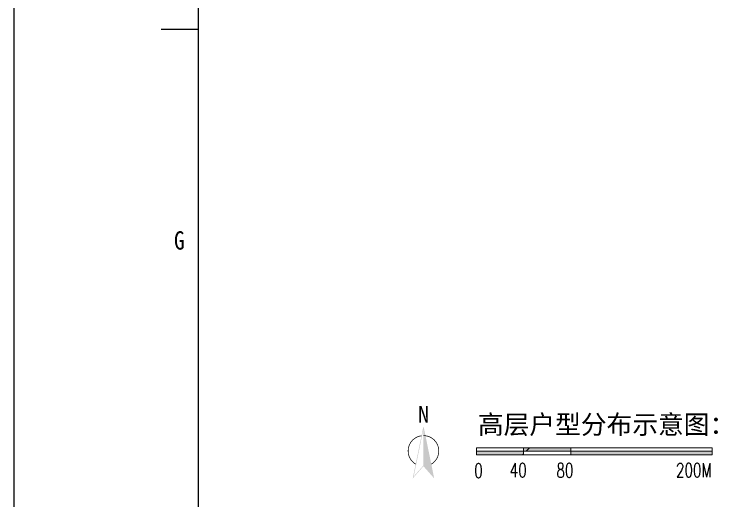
# Model space of a CAD drawing. Extents: x 109296 to 210174, y -14588 to 29909.
# Drawn here: x 109296 to 116458, y -1440 to 3514 of the extents above; entities that cross this region are included whole.
import ezdxf
from ezdxf.enums import TextEntityAlignment as Align

# ---------------------------------------------------------------- set-up
doc = ezdxf.new("R2010")
doc.units = 0
doc.header["$LTSCALE"] = 1000
doc.header["$MEASUREMENT"] = 0
doc.layers.add('7-环境', color=159, linetype='Continuous', lineweight=5)
doc.layers.add('图框', color=7, linetype='Continuous', lineweight=5)
doc.layers.add('PUB_TEXT', color=255, linetype='Continuous')
doc.layers.add('tk', color=253, linetype='Continuous')
doc.styles.add('DIM_FONT', font='SIMPLEX.shx', dxfattribs={"width": 0.8})
doc.styles.add('GHHXMJ_DIM', font='SimSun.ttf')
doc.styles.add('TKZ1', font='SIMHEI.TTF', dxfattribs={"width": 0.7})

# ---------------------------------------------------------------- blocks, each defined once
blk = doc.blocks.new('fasdf')
for p, q in [((342843.7, 689095.5), (342843.7, 733592.6)), ((344716.5, 732843.5), (344716.5, 689844.7)), ((344341.9, 707044.2), (344716.5, 707044.2))]:
    blk.add_line(p, q)
at = {"style": 'TKZ1', "width": 0.85}
blk.add_text('G', height=187.3, dxfattribs=at).set_placement((344525, 704894.2), align=Align.MIDDLE)

msp = doc.modelspace()

# ---------------------------------------------------------------- hatches: boundary and pattern name
at = {"layer": '7-环境', "linetype": 'ByBlock'}
h = msp.add_hatch(dxfattribs=at)
h.set_pattern_fill('ANSI31', color=256, scale=1200, style=0)
h.set_pattern_definition([(45, (-131613.6, 84317.7), (-1347.038, 1347.038), [])])
h.paths.add_polyline_path([(113999.6, -934.9), (113999.6, -970.9), (114479.6, -970.9), (114479.6, -934.9)])
h.paths.add_polyline_path([(114959.6, -934.9), (114959.6, -898.9), (114479.6, -898.9), (114479.6, -934.9)])
h.paths.add_polyline_path([(114959.6, -934.9), (114959.6, -970.9), (116399.6, -970.9), (116399.6, -934.9)])
at = {"layer": '图框'}
for points in [[(113461.6, -706.4), (113461.6, -677.2), (113352.3, -1211), (113461.6, -1087.1), (113461.6, -1078.3), (113362.5, -1190.6)], [(113464.2, -690, 0.00244), (113461.6, -690), (113461.6, -1087.3), (113567.1, -1206.7, 0.002695), (113569.7, -1205.5)]]:
    msp.add_hatch(color=256, dxfattribs=at).paths.add_polyline_path(points)
h = msp.add_hatch(color=256, dxfattribs=at)
h.paths.add_polyline_path([(114479.6, -970.9), (114479.6, -934.9), (113999.6, -934.9), (113999.6, -970.9)])
h.paths.add_polyline_path([(114959.6, -934.9), (114959.6, -898.9), (114479.6, -898.9), (114479.6, -934.9)])
h.paths.add_polyline_path([(116399.6, -970.9), (116399.6, -934.9), (114959.6, -934.9), (114959.6, -970.9)])

# ---------------------------------------------------------------- linework, layer by layer
for p, q in [((113999.6, -898.9), (113999.6, -970.9)), ((113999.6, -898.9), (116399.6, -898.9)), ((114479.6, -898.9), (114479.6, -970.9)), ((114959.6, -898.9), (114959.6, -970.9)), ((116399.6, -898.9), (116399.6, -970.9)), ((113999.6, -934.9), (116399.6, -934.9)), ((113999.6, -970.9), (116399.6, -970.9))]:
    msp.add_line(p, q, dxfattribs=at)
at = {"layer": '图框', "const_width": 7.32}
for points in [[(113441.2, -776.9, 0.712076), (113382.1, -1065.6)], [(113541.1, -1065.6, 0.762759), (113461.6, -775.6)]]:
    msp.add_lwpolyline(points, format="xyb", dxfattribs=at)

# ---------------------------------------------------------------- block references
at = {"layer": 'tk'}
msp.add_blockref('fasdf', (-233547.8, -703683.6), dxfattribs=at)

# ---------------------------------------------------------------- texts
at = {"layer": 'PUB_TEXT', "linetype": 'ByBlock', "style": 'GHHXMJ_DIM'}
msp.add_text('N', height=168, dxfattribs=at).set_placement((113405.7, -643.4))
at = {"layer": 'PUB_TEXT', "style": 'GHHXMJ_DIM'}
msp.add_text('高层户型分布示意图：', height=192, dxfattribs=at).set_placement((115324.6, -662.1), align=Align.MIDDLE_CENTER)
at = {"layer": '图框', "style": 'DIM_FONT', "width": 0.7}
for s, p in [('0', (113978.3, -1203.9)), ('40', (114339.1, -1199)), ('80', (114814.3, -1201)), ('200M', (116030.6, -1198.7))]:
    msp.add_text(s, height=144, dxfattribs=at).set_placement(p)

doc.saveas('drawing.dxf')
